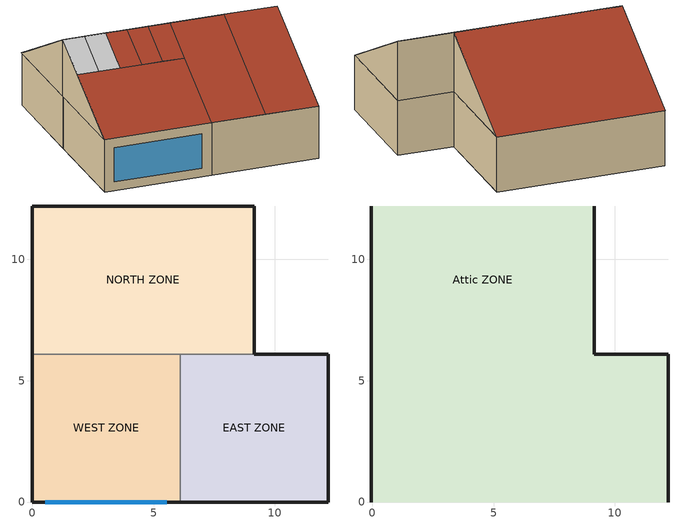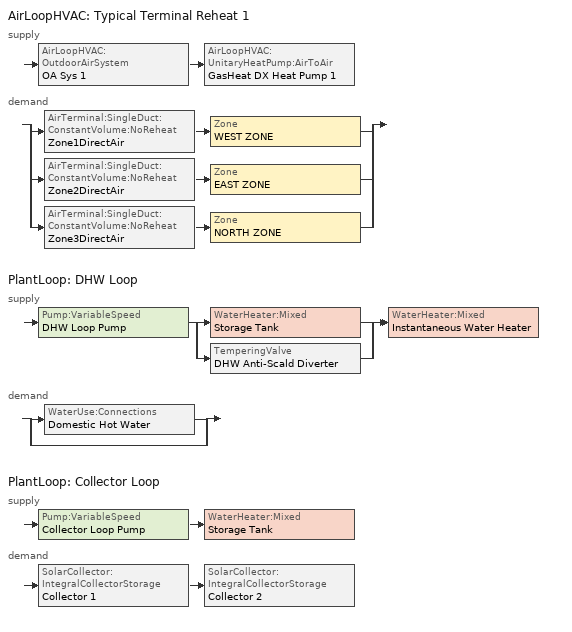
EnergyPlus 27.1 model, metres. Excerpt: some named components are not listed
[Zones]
WEST ZONE
 floor outside (FLOOR SLAB 8 IN): 6.1,6.1 6.1,0 0,0 0,6.1 z0
 wall outside (EXTWALL80): 0,6.1 0,0 6.1,0 z0:3.05
 wall to NORTH ZONE (PARTITION06): 6.1,6.1 0,6.1 z0:3.05
 wall to EAST ZONE (PARTITION06): 6.1,0 6.1,6.1 z0:3.05
 window (WIN-CON-LIGHT): 0.55,0 5.55,0 z0.5:2.5
EAST ZONE
 floor adiabatic (FLOOR SLAB 8 IN): 12.19,6.1 12.19,0 6.1,0 6.1,6.1 z0
 wall outside (EXTWALL80): 6.1,0 12.19,0 12.19,6.1 9.14,6.1 z0:3.05
 wall to NORTH ZONE (PARTITION06): 9.14,6.1 6.1,6.1 z0:3.05
NORTH ZONE
 floor adiabatic (FLOOR SLAB 8 IN): 9.14,12.19 9.14,6.1 0,6.1 0,12.19 z0
 wall outside (EXTWALL80): 9.14,6.1 9.14,12.19 0,12.19 0,6.1 z0:3.05
Attic ZONE
 floor to WEST ZONE (reverseCEILING01): 6.06,6.1 6.06,0 -0.03,0 -0.03,6.1 z3.05
 floor to EAST ZONE (reverseCEILING01): 12.19,6.1 12.19,0 6.06,0 6.06,6.1 z3.05
 floor to NORTH ZONE (reverseCEILING01): 9.14,12.19 9.14,6.1 -0.03,6.1 -0.03,12.19 z3.05
 wall outside (EXTWALL80): 12.19,6.1 9.14,6.1 z3.05:6.35; -0.03,6.1,6.35 -0.03,6.1,3.05 -0.03,0,3.05; 12.19,0,3.05 12.19,6.1,3.05 12.19,6.1,6.35; -0.03,12.19,3.05 -0.03,6.1,3.05 -0.03,6.1,6.35; 9.14,6.1,6.35 9.14,6.1,3.05 9.14,12.19,3.05
 ceiling othersideconditionsmodel (ROOF-1): -0.03,6.1,6.35 -0.03,3.95,5.18 1.19,3.95,5.18 1.19,6.1,6.35; 1.19,6.1,6.35 1.19,3.95,5.18 2.41,3.95,5.18 2.41,6.1,6.35
 roof outside (ROOF-1): 2.41,6.1,6.35 2.41,3.95,5.18 3.63,3.95,5.18 3.63,6.1,6.35; 3.63,6.1,6.35 3.63,3.95,5.18 4.85,3.95,5.18 4.85,6.1,6.35; 4.85,6.1,6.35 4.85,3.95,5.18 6.06,3.95,5.18 6.06,6.1,6.35; -0.03,3.95,5.18 -0.03,0,3.05 6.06,0,3.05 6.06,3.95,5.18; 6.06,6.1,6.35 6.06,0,3.05 9.14,0,3.05 9.14,6.1,6.35; 9.14,6.1,6.35 9.14,0,3.05 12.19,0,3.05 12.19,6.1,6.35; 9.14,6.1,6.35 9.14,12.19,3.05 -0.03,12.19,3.05 -0.03,6.1,6.35
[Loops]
AirLoopHVAC 'Typical Terminal Reheat 1'
 supply: AirLoopHVAC:OutdoorAirSystem 'OA Sys 1' > AirLoopHVAC:UnitaryHeatPump:AirToAir 'GasHeat DX Heat Pump 1'
 demand: split
  | AirTerminal:SingleDuct:ConstantVolume:NoReheat 'Zone1DirectAir' > Zone 'WEST ZONE'
  | AirTerminal:SingleDuct:ConstantVolume:NoReheat 'Zone2DirectAir' > Zone 'EAST ZONE'
  | AirTerminal:SingleDuct:ConstantVolume:NoReheat 'Zone3DirectAir' > Zone 'NORTH ZONE'
PlantLoop 'DHW Loop'
 supply: Pump:VariableSpeed 'DHW Loop Pump' > split
  | WaterHeater:Mixed 'Storage Tank'
  | TemperingValve 'DHW Anti-Scald Diverter'
  join > WaterHeater:Mixed 'Instantaneous Water Heater'
 demand: split
  | WaterUse:Connections 'Domestic Hot Water'
  | bypass
PlantLoop 'Collector Loop'
 supply: Pump:VariableSpeed 'Collector Loop Pump' > WaterHeater:Mixed 'Storage Tank'
 demand: SolarCollector:IntegralCollectorStorage 'Collector 1' > SolarCollector:IntegralCollectorStorage 'Collector 2'
[Building]
NONE: North Axis {deg}=0; Terrain=Suburbs; Loads Convergence Tolerance Value {W}=0.04; Temperature Convergence Tolerance Value {deltaC}=0.4; Solar Distribution=FullInteriorAndExterior; Maximum Number of Warmup Days=25; Minimum Number of Warmup Days=6
[Site:Location]
Miami Intl Ap FL USA WMO=722020: Latitude {deg}=25.82; Longitude {deg}=-80.3; Time Zone {hr}=-5; Elevation {m}=11
[SizingPeriod:DesignDay] Day of Month=21; Humidity Condition Type=Wetbulb; Barometric Pressure {Pa}=101217; Rain Indicator=No; Snow Indicator=No; Daylight Saving Time Indicator=No; Solar Model Indicator=ASHRAEClearSky
Name | Month | Day Type | Maximum Dry-Bulb Temperature {C} | Daily Dry-Bulb Temperature Range {deltaC} | Wetbulb or DewPoint at Maximum Dry-Bulb {C} | Wind Speed {m/s} | Wind Direction {deg} | Sky Clearness
Miami Intl Ap Ann Htg 99.6% Condns DB | 1 | WinterDesignDay | 8.7 | 0 | 8.7 | 3.8 | 340 | 0
Miami Intl Ap Ann Clg .4% Condns DB=>MWB | 7 | SummerDesignDay | 33.2 | 6.7 | 25.3 | 4.5 | 140 | 1
[Site:GroundTemperature:BuildingSurface]
20.03, 20.03, 20.13, 20.3, 20.43, 20.52, 20.62, 20.77, 20.78, 20.55, 20.44, 20.2
[Site:WaterMainsTemperature]
Calculation Method=CORRELATION; Annual Average Outdoor Air Temperature {C}=9.69; Maximum Difference In Monthly Average Outdoor Air Temperatures {deltaC}=28.1
[Material] Thermal Absorptance=0.9
Name | Roughness | Thickness {m} | Conductivity {W/m-K} | Density {kg/m3} | Specific Heat {J/kg-K} | Solar Absorptance | Visible Absorptance
A1 - 1 IN STUCCO | Smooth | 0.0253898 | 0.691831 | 1858.142 | 836.8 | 0.92 | 0.92
C4 - 4 IN COMMON BRICK | Rough | 0.101498 | 0.726422 | 1922.216 | 836.8 | 0.76 | 0.76
E1 - 3 / 4 IN PLASTER OR GYP BOARD | Smooth | 0.01905 | 0.726422 | 1601.846 | 836.8 | 0.92 | 0.92
C6 - 8 IN CLAY TILE | Smooth | 0.203302 | 0.570761 | 1121.292 | 836.8 | 0.82 | 0.82
C10 - 8 IN HW CONCRETE | MediumRough | 0.203302 | 1.729577 | 2242.585 | 836.8 | 0.65 | 0.65
PW03 | MediumSmooth | 0.0127 | 0.115 | 545 | 1213 | 0.78 | 0.78
[Material:AirGap]
E4 - CEILING AIRSPACE: Thermal Resistance {m2-K/W}=0.176228
[Material:NoMass]
AR02: Roughness=VeryRough; Thermal Resistance {m2-K/W}=0.078; Thermal Absorptance=0.9; Solar Absorptance=0.7; Visible Absorptance=0.7
[WindowMaterial:Glazing]
WIN-LAY-GLASS-LIGHT: Optical Data Type=SpectralAverage; Thickness {m}=0.003; Solar Transmittance at Normal Incidence=0.9; Front Side Solar Reflectance at Normal Incidence=0.031; Back Side Solar Reflectance at Normal Incidence=0.031; Visible Transmittance at Normal Incidence=0.9; Front Side Visible Reflectance at Normal Incidence=0.05; Back Side Visible Reflectance at Normal Incidence=0.05; Infrared Transmittance at Normal Incidence=0; Front Side Infrared Hemispherical Emissivity=0.84; Back Side Infrared Hemispherical Emissivity=0.84; Conductivity {W/m-K}=0.9
[Construction]
EXTWALL80: A1 - 1 IN STUCCO, C4 - 4 IN COMMON BRICK, E1 - 3 / 4 IN PLASTER OR GYP BOARD
PARTITION06: E1 - 3 / 4 IN PLASTER OR GYP BOARD, C6 - 8 IN CLAY TILE, E1 - 3 / 4 IN PLASTER OR GYP BOARD
FLOOR SLAB 8 IN: C10 - 8 IN HW CONCRETE
reverseCEILING01: E1 - 3 / 4 IN PLASTER OR GYP BOARD, E4 - CEILING AIRSPACE, PW03
ROOF-1: AR02, PW03
WIN-CON-LIGHT: WIN-LAY-GLASS-LIGHT
[Zone] Type=1; Multiplier=1; Ceiling Height {m}=autocalculate; Volume {m3}=autocalculate
WEST ZONE; EAST ZONE; NORTH ZONE; Attic ZONE
[People] Number of People Schedule=OFFICE OCCUPANCY; Number of People Calculation Method=people; Fraction Radiant=0.3; Activity Level Schedule=Activity Sch; Carbon Dioxide Generation Rate {m3/s-W}=3.82E-8; Mean Radiant Temperature Calculation Type=EnclosureAveraged; Work Efficiency Schedule=Work Eff Sch; Clothing Insulation Calculation Method=ClothingInsulationSchedule; Clothing Insulation Schedule=Clothing Sch; Air Velocity Schedule=Air Velo Sch; Thermal Comfort Model 1 Type=FANGER
Name | Zone or ZoneList or Space or SpaceList | Number of People
WEST ZONE PEOPLE | WEST ZONE | 3
EAST ZONE | EAST ZONE | 3
NORTH ZONE | NORTH ZONE | 4
[Lights] Schedule=OFFICE LIGHTING; Design Level Calculation Method=LightingLevel; Return Air Fraction=0; Fraction Radiant=0.2; Fraction Visible=0.2; Fraction Replaceable=0
Name | Zone or ZoneList or Space or SpaceList | Lighting Level {W}
EAST ZONE Lights 1 | EAST ZONE | 1464.375
NORTH ZONE Lights 1 | NORTH ZONE | 878.6252
[ElectricEquipment] Schedule=INTERMITTENT; Design Level Calculation Method=EquipmentLevel; Fraction Latent=0; Fraction Radiant=0.3; Fraction Lost=0
Name | Zone or ZoneList or Space or SpaceList | Design Level {W}
WEST ZONE ElecEq 1 | WEST ZONE | 2928.751
EAST ZONE ElecEq 1 | EAST ZONE | 1464.375
NORTH ZONE ElecEq 1 | NORTH ZONE | 2928.751
[ZoneControl:Thermostat]
Zone 2 Thermostat: Zone or ZoneList=EAST ZONE; Control Type Schedule=Zone Control Type Sched; Control 1=Dual Setpoint with DB
[ThermostatSetpoint:DualSetpoint]
Dual Setpoint with DB: Heating Setpoint Temperature Schedule=Heating Setpoints; Cooling Setpoint Temperature Schedule=Cooling Setpoints
[AirTerminal:SingleDuct:ConstantVolume:NoReheat] Availability Schedule=FanAndCoilAvailSched
Name | Maximum Air Flow Rate {m3/s}
Zone1DirectAir; Zone3DirectAir | 0.544
Zone2DirectAir | 0.512
[Zone equipment]
WEST ZONE: Zone1DirectAir
EAST ZONE: Zone2DirectAir
NORTH ZONE: Zone3DirectAir
[Fan:OnOff]
Supply Fan 1: Availability Schedule=FanAndCoilAvailSched; Fan Total Efficiency=0.7; Pressure Rise {Pa}=600; Maximum Flow Rate {m3/s}=1.6; Motor Efficiency=0.9; Motor In Airstream Fraction=1
[Coil:Cooling:DX:SingleSpeed]
HatPump DXCoil 1: Availability Schedule=FanAndCoilAvailSched; Gross Rated Total Cooling Capacity {W}=32000; Gross Rated Sensible Heat Ratio=0.75; Gross Rated Cooling COP {W/W}=3; Rated Air Flow Rate {m3/s}=1.6; 2023 Rated Evaporator Fan Power Per Volume Flow Rate {W/(m3/s)}=934.4; Total Cooling Capacity Function of Temperature Curve=HPCoolCAPFT; Total Cooling Capacity Function of Flow Fraction Curve=HPCoolCapFFF; Energy Input Ratio Function of Temperature Curve=HPCoolEIRFT; Energy Input Ratio Function of Flow Fraction Curve=HPCoolEIRFFF; Part Load Fraction Correlation Curve=HPCoolPLFFPLR; Nominal Time for Condensate Removal to Begin {s}=1000; Ratio of Initial Moisture Evaporation Rate and Steady State Latent Capacity=0.4; Maximum Cycling Rate {cycles/hr}=4; Latent Capacity Time Constant {s}=45
[Coil:Heating:DX:SingleSpeed]
HP DX Heating Coil 1: Availability Schedule=FanAndCoilAvailSched; Gross Rated Heating Capacity {W}=32000; Gross Rated Heating COP {W/W}=2.75; Rated Air Flow Rate {m3/s}=1.6; 2023 Rated Supply Fan Power Per Volume Flow Rate {W/(m3/s)}=934.4; Heating Capacity Function of Temperature Curve=HPACHeatCapFT; Heating Capacity Function of Flow Fraction Curve=HPACHeatCapFFF; Energy Input Ratio Function of Temperature Curve=HPACHeatEIRFT; Energy Input Ratio Function of Flow Fraction Curve=HPACHeatEIRFFF; Part Load Fraction Correlation Curve=HPACHEATPLFFPLR; Minimum Outdoor Dry-Bulb Temperature for Compressor Operation {C}=-5; Maximum Outdoor Dry-Bulb Temperature for Defrost Operation {C}=5; Crankcase Heater Capacity {W}=200; Maximum Outdoor Dry-Bulb Temperature for Crankcase Heater Operation {C}=10; Defrost Strategy=Resistive; Defrost Control=TIMED; Defrost Time Period Fraction=0.166667; Resistive Defrost Heater Capacity {W}=20000
[AirLoopHVAC:UnitaryHeatPump:AirToAir]
GasHeat DX Heat Pump 1: Availability Schedule=FanAndCoilAvailSched; Cooling Supply Air Flow Rate {m3/s}=1.6; Heating Supply Air Flow Rate {m3/s}=1.6; No Load Supply Air Flow Rate {m3/s}=1.6; Controlling Zone or Thermostat Location=EAST ZONE; Supply Air Fan=Supply Fan 1; Heating Coil=HP DX Heating Coil 1; Cooling Coil=HatPump DXCoil 1; Supplemental Heating Coil=Supp Heating Coil; Maximum Supply Air Temperature from Supplemental Heater {C}=80; Maximum Outdoor Dry-Bulb Temperature for Supplemental Heater Operation {C}=20; Fan Placement=BlowThrough; Supply Air Fan Operating Mode Schedule=ContinuousFanSchedule; Dehumidification Control Type=CoolReheat
[Coil:Heating:Fuel]
Supp Heating Coil: Availability Schedule=FanAndCoilAvailSched; Fuel Type=NaturalGas; Burner Efficiency=0.8; Nominal Capacity {W}=20000
[Controller:OutdoorAir]
OA Controller 1: Minimum Outdoor Air Flow Rate {m3/s}=0.25; Maximum Outdoor Air Flow Rate {m3/s}=1.6; Economizer Control Type=ElectronicEnthalpy; Economizer Control Action Type=ModulateFlow; Economizer Maximum Limit Dry-Bulb Temperature {C}=23; Economizer Maximum Limit Dewpoint Temperature {C}=13.5; Electronic Enthalpy Limit Curve=ElectronicEnthalpyCurveA; Economizer Minimum Limit Dry-Bulb Temperature {C}=14; Lockout Type=NoLockout; Minimum Limit Type=FixedMinimum; Minimum Outdoor Air Schedule=OAFractionSched; Time of Day Economizer Control Schedule=TimeOfDayEconomizerSch; High Humidity Control=Yes; Humidistat Control Zone=EAST ZONE; High Humidity Outdoor Air Flow Ratio=0.9; Control High Indoor Humidity Based on Outdoor Humidity Ratio=Yes
[AirLoopHVAC]
Typical Terminal Reheat 1: Design Supply Air Flow Rate {m3/s}=1.6
[AvailabilityManager:Scheduled]
Name | Schedule
Furnace 1 Avail | FanAndCoilAvailSched
Outdoor Air 1 Avail | OutdoorAirAvailSched
[SetpointManager:SingleZone:Cooling]
Supply Air Temp Manager 1: Control Variable=Temperature; Minimum Supply Air Temperature {C}=14; Maximum Supply Air Temperature {C}=23; Control Zone=EAST ZONE; Setpoint Node or NodeList=Air Loop Outlet Node
[SetpointManager:MixedAir]
Mixed Air Temp Manager 1: Control Variable=Temperature; Setpoint Node or NodeList=Mixed Air Node
[Sizing:Plant] Loop Type=HEATING; Design Loop Exit Temperature {C}=82; Loop Design Temperature Difference {deltaC}=11
DHW Loop; Collector Loop
[PlantLoop] Fluid Type=WATER; Maximum Loop Temperature {C}=100; Minimum Loop Temperature {C}=3; Maximum Loop Flow Rate {m3/s}=AUTOSIZE; Minimum Loop Flow Rate {m3/s}=0; Plant Loop Volume {m3}=autocalculate; Load Distribution Scheme=OPTIMAL
Name | Plant Equipment Operation Scheme
DHW Loop | DHW Loop Operation
Collector Loop | Collector Loop Operation
[PlantEquipmentOperationSchemes] Control Scheme 1 Schedule=AlwaysOnSchedule
Name | Control Scheme 1
DHW Loop Operation | DHW Control Scheme
Collector Loop Operation | Collector Control Scheme
[PlantEquipmentOperation:HeatingLoad] Load Range 1 Lower Limit {W}=0; Load Range 1 Upper Limit {W}=10000000
Name | Range 1 Equipment List
DHW Control Scheme | DHW Plant Equipment
Collector Control Scheme | Collector Plant Equipment
[PlantEquipmentList]
DHW Plant Equipment: DHW Anti-Scald Diverter, Storage Tank, Instantaneous Water Heater
Collector Plant Equipment: Storage Tank
[SetpointManager:Scheduled] Control Variable=Temperature
Name | Schedule | Setpoint Node or NodeList
DHW Loop Setpoint Manager | Hot Water Setpoint Temp Schedule | DHW Loop Setpoint Node List
Collector Loop Setpoint Manager | Loop Temperature Schedule | Collector Loop Setpoint Node List
[Pump:VariableSpeed] Design Maximum Flow Rate {m3/s}=AUTOSIZE; Design Pump Head {Pa}=300000; Design Power Consumption {W}=AUTOSIZE; Motor Efficiency=0.87; Fraction of Motor Inefficiencies to Fluid Stream=0; Coefficient 1 of the Part Load Performance Curve=0; Coefficient 2 of the Part Load Performance Curve=1; Coefficient 3 of the Part Load Performance Curve=0; Coefficient 4 of the Part Load Performance Curve=0; Design Minimum Flow Rate {m3/s}=0; Pump Control Type=INTERMITTENT
DHW Loop Pump; Collector Loop Pump
[WaterHeater:Mixed] Setpoint Temperature Schedule=Hot Water Setpoint Temp Schedule; Maximum Temperature Limit {C}=82.2222; Heater Fuel Type=ELECTRICITY; Heater Thermal Efficiency=0.9; Ambient Temperature Indicator=SCHEDULE; Ambient Temperature Schedule=Ambient Temp Schedule; Use Side Effectiveness=1; Use Side Design Flow Rate {m3/s}=autosize
Name | Tank Volume {m3} | Heater Control Type | Heater Maximum Capacity {W} | Off Cycle Loss Coefficient to Ambient Temperature {W/K} | Off Cycle Loss Fraction to Zone | On Cycle Loss Coefficient to Ambient Temperature {W/K} | On Cycle Loss Fraction to Zone | Deadband Temperature Difference {deltaC} | Source Side Effectiveness | Source Side Design Flow Rate {m3/s}
Instantaneous Water Heater | 0.00568 | MODULATE | 80000 | 1 | 1 | 1 | 1
Storage Tank | 0.186 | CYCLE | 0 | 5 |  | 5 |  | 5 | 1 | autosize
[WaterUse:Connections]
Domestic Hot Water: Drain Water Heat Exchanger Type=NONE; Water Use Equipment 1=Sinks; Water Use Equipment 2=Showers; Water Use Equipment 3=Clotheswasher; Water Use Equipment 4=Dishwasher
[WaterUse:Equipment]
Name | Peak Flow Rate {m3/s} | Flow Rate Fraction Schedule | Target Temperature Schedule
Sinks | 0.000189 | Sinks | Sinks and Showers Temp Schedule
Showers | 0.000189 | Showers | Sinks and Showers Temp Schedule
Clotheswasher | 0.000063 | Clotheswasher | Washers Temp Schedule
Dishwasher | 0.000126 | Dishwasher | Washers Temp Schedule
[AvailabilityManager:HighTemperatureTurnOff]
High Temperature Turn Off Availability Manager: Temperature {C}=80
[AvailabilityManager:LowTemperatureTurnOn]
Low Temperature Turn On Availability Manager: Temperature {C}=0
[AvailabilityManager:DifferentialThermostat]
Differential Thermostat Availability Manager: Temperature Difference On Limit {deltaC}=10; Temperature Difference Off Limit {deltaC}=2
[SolarCollector:IntegralCollectorStorage] IntegralCollectorStorageParameters=ICS Experimental; Bottom Surface Boundary Conditions Type=OtherSideConditionsModel; Maximum Flow Rate {m3/s}=0.00002
Name | Surface | Boundary Condition Model
Collector 1 | Zn001:Roof001 | ICS Collector 1 OSCM
Collector 2 | Zn001:Roof002 | ICS Collector 2 OSCM
[SolarCollectorPerformance:IntegralCollectorStorage]
ICS Experimental: ICS Collector Type=RectangularTank; Gross Area {m2}=2.98; Collector Water Volume {m3}=0.1862; Bottom Heat Loss Conductance {W/m2-K}=0.4; Side Heat Loss Conductance {W/m2-K}=0.6; Aspect Ratio {m}=0.8; Collector Side Height {m}=0.08; Thermal Mass of Absorber Plate {J/m2-K}=0; Number of Covers=1; Cover Spacing {m}=0.05; Refractive Index of Outer Cover=1.526; Extinction Coefficient Times Thickness of Outer Cover=0.045; Emissivity of Outer Cover=0.88; Refractive Index of Inner Cover=1.37; Extinction Coefficient Times Thickness of the inner Cover=0; Emissivity of Inner Cover=0.88; Absorptance of Absorber Plate=0.96; Emissivity of Absorber Plate=0.3
[SurfaceProperty:OtherSideConditionsModel] Type of Modeling=GapConvectionRadiation
ICS Collector 1 OSCM; ICS Collector 2 OSCM
[SurfaceProperty:ExteriorNaturalVentedCavity] Area Fraction of Openings=0.02; Thermal Emissivity of Exterior Baffle Material=0.9; Solar Absorbtivity of Exterior Baffle=0.92; Height Scale for Buoyancy-Driven Ventilation {m}=0.05; Effective Thickness of Cavity Behind Exterior Baffle {m}=0.05; Ratio of Actual Surface Area to Projected Surface Area=0.97; Roughness of Exterior Surface=Smooth; Effectiveness for Perforations with Respect to Wind=0.1; Discharge Coefficient for Openings with Respect to Buoyancy Driven Flow=0.5
Name | Boundary Conditions Model | Surface 1
ICSRoofPaverExtVentCav1 | ICS Collector 1 OSCM | Zn001:Roof001
ICSRoofPaverExtVentCav2 | ICS Collector 2 OSCM | Zn001:Roof002
[Schedule:Compact]
Activity Sch: Through: 12/31, For: AllDays, Until: 24:00, 131.8
Work Eff Sch: Through: 12/31, For: AllDays, Until: 24:00, 0
Clothing Sch; FanAndCoilAvailSched; ContinuousFanSchedule: Through: 12/31, For: AllDays, Until: 24:00, 1
Air Velo Sch: Through: 12/31, For: AllDays, Until: 24:00, 0.137
OFFICE OCCUPANCY: Through: 12/31, For: WeekDays SummerDesignDay, Until: 7:00, 0, Until: 8:00, 0.3, Until: 12:00, 1, Until: 13:00, 0.5, Until: 16:00, 1, Until: 17:00, 0.5, Until: 18:00, 0.1, Until: 24:00, 0, For: AllOtherDays, Until: 24:00, 0
INTERMITTENT: Through: 12/31, For: WeekDays SummerDesignDay, Until: 8:00, 0, Until: 18:00, 1, Until: 24:00, 0, For: AllOtherDays, Until: 24:00, 0
OFFICE LIGHTING: Through: 12/31, For: WeekDays SummerDesignDay, Until: 6:00, 0.05, Until: 7:00, 0.2, Until: 17:00, 1, Until: 18:00, 0.5, Until: 24:00, 0.05, For: AllOtherDays, Until: 24:00, 0.05
OAFractionSched: Through: 12/31, For: AllDays, Until: 7:00, 0.05, Until: 18:00, 1, Until: 24:00, 0.05
OutdoorAirAvailSched: Through: 3/31, For: WeekDays, Until: 24:00, 1, For: AllOtherDays, Until: 24:00, 0, Through: 9/30, For: WeekDays SummerDesignDay, Until: 7:00, 0, Until: 18:00, 1, Until: 24:00, 0, For: AllOtherDays, Until: 24:00, 0, Through: 12/31, For: AllDays, Until: 24:00, 1
Heating Setpoints: Through: 12/31, For: AllDays, Until:  7:00, 18, Until: 18:00, 21, Until: 24:00, 18
Cooling Setpoints: Through: 12/31, For: AllDays, Until:  7:00, 30, Until: 18:00, 24, Until: 24:00, 30
Zone Control Type Sched: Through: 12/31, For: AllDays, Until: 24:00, 4
TimeOfDayEconomizerSch: Through: 12/31, For: WeekDays, Until: 7:00, 0, Until: 7:30, 1, Until: 24:00, 0, For: AllOtherDays, Until: 24:00, 0
AlwaysOnSchedule: THROUGH: 12/31, FOR: AllDays, UNTIL: 24:00, 1
Loop Temperature Schedule: THROUGH: 12/31, FOR: AllDays, UNTIL: 24:00, 60
Hot Water Setpoint Temp Schedule; Washers Temp Schedule: THROUGH: 12/31, FOR: AllDays, UNTIL: 24:00, 50
Sinks and Showers Temp Schedule: THROUGH: 12/31, FOR: AllDays, UNTIL: 24:00, 43.3
Ambient Temp Schedule: THROUGH: 12/31, FOR: AllDays, UNTIL: 24:00, 22
Sinks: Through: 12/31, For: AllDays, Until: 7:00, 0, Until: 8:00, 0.3, Until: 9:00, 0.7, Until: 11:00, 0, Until: 12:00, 0.1, Until: 13:00, 0.3, Until: 17:00, 0, Until: 18:00, 0.2, Until: 19:00, 0.5, Until: 20:00, 0.2, Until: 24:00, 0
Showers: Through: 12/31, For: AllDays, Until: 7:00, 0, Until: 7:30, 0.2, Until: 8:00, 0.8, Until: 8:30, 0.1, Until: 19:00, 0, Until: 19:30, 0.3, Until: 24:00, 0
Clotheswasher: Through: 12/31, For: Weekends SummerDesignDay WinterDesignDay, Until: 10:00, 0, Until: 11:00, 1, Until: 24:00, 0, For: AllOtherDays, Until: 24:00, 0
Dishwasher: Through: 12/31, For: AllDays, Until: 20:00, 0, Until: 20:30, 1, Until: 24:00, 0
[Curve:Quadratic]
Name | Coefficient1 Constant | Coefficient2 x | Coefficient3 x**2 | Minimum Value of x | Maximum Value of x
HPCoolCapFFF | 0.8 | 0.2 | 0 | 0.5 | 1.5
HPCoolEIRFFF | 1.1552 | -0.1808 | 0.0256 | 0.5 | 1.5
HPCoolPLFFPLR; HPACHEATPLFFPLR | 0.85 | 0.15 | 0 | 0 | 1
HPACHeatEIRFFF | 1.3824 | -0.4336 | 0.0512 | 0 | 1
[Curve:Cubic]
Name | Coefficient1 Constant | Coefficient2 x | Coefficient3 x**2 | Coefficient4 x**3 | Minimum Value of x | Maximum Value of x | Input Unit Type for X | Output Unit Type
ElectronicEnthalpyCurveA | 0.013427 | -0.00047892 | 5.3352e-05 | -1.8103e-06 | 16.6 | 29.13
HPACHeatCapFT | 0.758746 | 0.027626 | 0.000148716 | 3.4992e-06 | -20 | 20 | Temperature | Dimensionless
HPACHeatCapFFF | 0.84 | 0.16 | 0 | 0 | 0.5 | 1.5
HPACHeatEIRFT | 1.19248 | -0.0300438 | 0.00103745 | -2.3328e-05 | -20 | 20 | Temperature | Dimensionless
[Curve:Biquadratic] Minimum Value of x=12.77778; Maximum Value of x=23.88889; Minimum Value of y=18; Maximum Value of y=46.11111; Input Unit Type for X=Temperature; Input Unit Type for Y=Temperature; Output Unit Type=Dimensionless
Name | Coefficient1 Constant | Coefficient2 x | Coefficient3 x**2 | Coefficient4 y | Coefficient5 y**2 | Coefficient6 x*y
HPCoolCAPFT | 0.942588 | 0.00954335 | 0.00068377 | -0.0110427 | 5.249e-06 | -9.72e-06
HPCoolEIRFT | 0.342414 | 0.034885 | -0.0006237 | 0.00497722 | 0.000437951 | -0.000728028
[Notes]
HP_wICSSolarCollector.idf
Basic file description:  1 story building divided into 3 interior conditioned zones. Roof with Attic Zone.
Highlights:              Example of AirToAir Heat Pump With Integral-Collector-Storage (ICS) solar domestic hot
water heater system. The hot water loop has two storage tanks to maximize the performance
of the collector. The ICS collector are conected to the source side of one of the hot
water tank, whcih has no electrical heating element. A thermostat and humidistat are used
to control temperature and relative humidity of the control zone.
Simulation Location/Run: Miami Intl Ap FL USA WMO=722020, 2 design days, 2 run periods.
Run Control executes the run periods and design days. A Miami weather file is required.
Location:                Miami, FL USA
Design Days:             Miami Intl Ap FL USA Annual Heating 99.6%, MaxDB=8.7?C
Miami Intl Ap FL USA Annual Cooling (DB=>MWB) .4%, MaxDB=33.2?C MWB=25.3?C
Run Period (Weather File): Winter 1/14, Summer 7/7.
Run Control:             No Zone or System sizing required. Simulation uses weather file for run periods.
Building: Single floor rectangular L-shaped building 40 ft south wall, 40 ft west wall, zone height 10 feet.
There is a single window in the West zone south wall. The walls are 1 in stucco over 4 in common
brick and gypboard. The three zones are seperated from the attic zone by a ceiling with plywood,
cieling air gap, and gypboard. The roof is a built up of Asphalt Shingle and 1/2 in Plywood Siding.
The window is single pane 3mm clear. The window to wall ratio is approximately 0.07.
The building is oriented due north.
Floor Area:        130.1 m2 (1403 ft2)
Number of Stories: 1
Zone Description Details:
|        West        |         East           |    window = *
Internal gains description:     ZONE West  - lighting is 0 watts, equip is 2928.751 watts, 3 occupants
Internal gains description:     ZONE North - lighting is 878.6252 watts, equip is 2928.751 watts, 4 occupants
Internal gains description:     ZONE East  - lighting is 1464.375 watts, equip is 1464.375 watts, 3 occupants
Interzone Surfaces:             3 interzone surfaces (see diagram)
Internal Mass:                  None
Windows:                        1 - single pane clear 3mm glass
Detached Shading:               None
Daylight:                       None
Natural Ventilation:            None
Compact Schedules:              Yes
Solair Distribution:            FullInteriorAndExterior
HVAC:                           3 zone central system using single air loop. DX cooling coil, DX heating coil and hot
water coil supplemental heating coil. A hot water plant loop provides the hot water.
Dual setpoint thermostat with setback temperature. Cooling setpoint is 24 C in the
daytime with 30 C set up temperature. Heating setpoint is 21 C in the daytime with
18 C set back temperature. Humidistat is set at 50% all year. An economizer is used
to provide free cooling when available. The economizer uses a 25 C maximum and 14 C
minimum outdoor temperature limit. In addition, a maximum outdoor dew point
temperature of 13.5 C and an electronic enthalpy curve (A) is used to further
limit economizer operation. A high humidity control option also increases the amount
of outdoor air when indoor relative humidities are above the humidistat set point
and the outdoor air humidity ratio is lower than the indoor humidity ratio.
Fresh air is also introduced each weekday from 7:00 am to 7:30 am to purge contaminants
from the building interior.
Zonal Equipment:                AirTerminal:SingleDuct:Uncontrolled
Central Air Handling Equipment: Yes
System Equipment Autosize:      No
Purchased Cooling:              No
Purchased Heating:              No
Purchased Chilled Water:        No
Purchased Hot Water:            No
HVAC System:                    AirLoopHVAC:UnitaryHeatPump:AirToAir
Coils:                          Coil:Cooling:DX:SingleSpeed, Coil:Heating:Water
Pumps:                          Collector Circ Pump,Pump:VariableSpeed
Boilers:                        None
Chillers:                       None
Towers:                         None
Solar Collectors:               SolarCollector:IntegralCollectorStorage
Standard Reports:               None
Timestep or Hourly Variables:   Timestep
Time bins Report:               None
HTML Report:                    None
Environmental Emissions:        None
Utility Tariffs:                None
